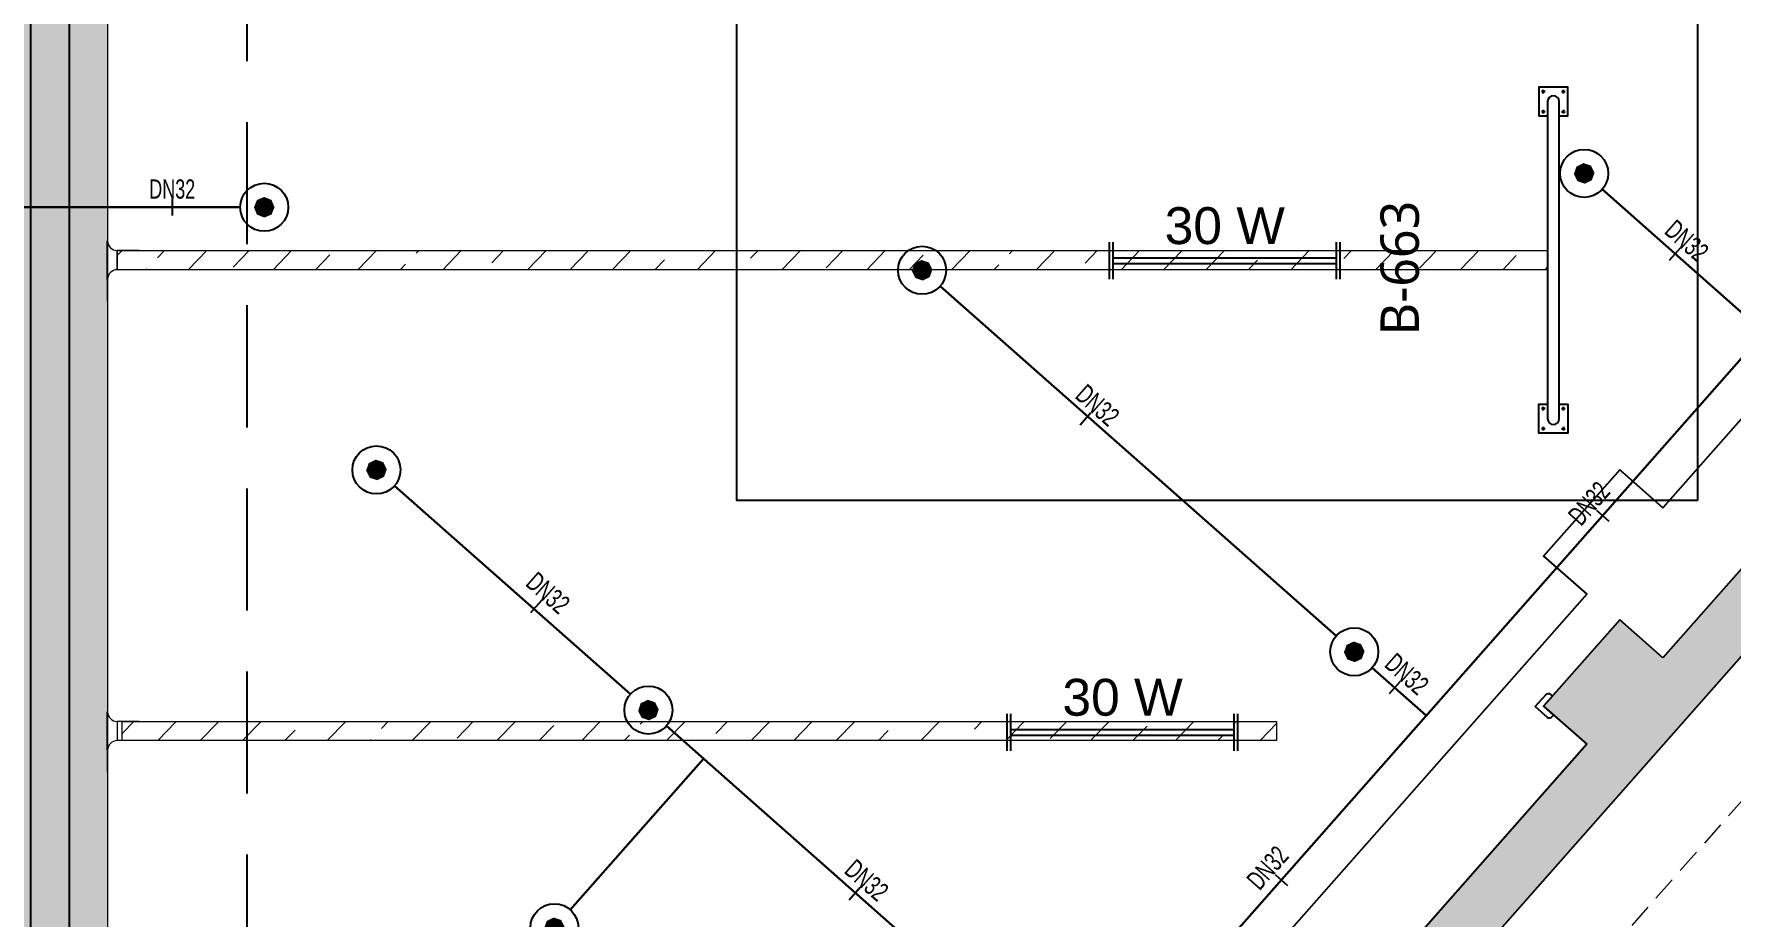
# Model space of a CAD drawing. Header units: millimetres. Extents: x -379292 to 1221486, y 92049 to 447512.
# Drawn here: x -114963 to -106130, y 155851 to 160445 of the extents above; entities that cross this region are included whole.
import ezdxf
from ezdxf.enums import TextEntityAlignment as Align
from ezdxf.lldxf.tags import DXFTag

# ---------------------------------------------------------------- set-up
doc = ezdxf.new("R2010")
doc.units = ezdxf.units.MM
doc.linetypes.add('HIDDEN', pattern=[9.525, 6.35, -3.175])
for name, color, linetype in [('-M-YNGN-BORUID', 7, 'Continuous'), ('-M-YNGN-BORUUZUN', 7, 'Continuous'), ('-M-YNGN-BORUYUK', 7, 'Continuous'), ('-M-YNGN-SPR-YUK', 7, 'Continuous'), ('-M-YNGN-ZON6-CAP-', 7, 'Continuous'), ('-M-YNGN-ZON6-SPR-', 7, 'Continuous'), ('05_HATCH CONCRETE', 141, 'Continuous'), ('05_HATCH SOLID-2', 253, 'Continuous'), ('05_SYMBOL', 2, 'Continuous'), ('08_LAMP', 4, 'Continuous'), ('202-A-Y-MahalAd', 141, 'Continuous'), ('AIRONN ZONLAMA', 4, 'Continuous'), ('E_CT_ZA', 6, 'Continuous')]:
    doc.layers.add(name, color=color, linetype=linetype)
doc.layers.add('-M-YNGN-SPR-CAPCIZGI', color=188, linetype='Continuous', plot=False)
for name, color, linetype, lineweight in [('-M-YNGN-ZON6', 2, 'SP', 30), ('06_FORMWORK HIDDEN', 252, 'HIDDEN2', 0), ('E_CT_AYDINLATMA', 3, 'Continuous', 9), ('E_CT_KA', 4, 'Continuous', 9)]:
    doc.layers.add(name, color=color, linetype=linetype, lineweight=lineweight)
doc.styles.add('CIZGI', font='tahoma.ttf', dxfattribs={"width": 0.8, "oblique": 20})
doc.styles.add('HCAD', font='HCAD.SHX', dxfattribs={"width": 0.8, "height": 0.2})
doc.styles.add('PIPESIZE', font='hcad.shx', dxfattribs={"width": 0.8})
doc.styles.add('SPR-NOT', font='romans.shx')
doc.styles.get("Standard").update_dxf_attribs({"font": 'segoeuil.ttf'})
doc.styles.add('YAZI-2', font='arial.ttf', dxfattribs={"height": 2})
tags = doc.linetypes.add('HIDDEN2', pattern=[0.1875, 0.125, -0.0625]).pattern_tags.tags
tags[6:7] = [DXFTag(74, 4), DXFTag(75, 0), DXFTag(340, '0'), DXFTag(46, 0.0), DXFTag(50, 0.0), DXFTag(44, 0.0), DXFTag(45, 0.0)]
tags[4:5] = [DXFTag(74, 4), DXFTag(75, 0), DXFTag(340, '0'), DXFTag(46, 0.0), DXFTag(50, 0.0), DXFTag(44, 0.0), DXFTag(45, 0.0)]
doc.linetypes.add('SP', pattern='A,2,-0.1,["SP",CIZGI,S=0.14,R=0.2,X=0,Y=-0.07],-0.255', length=2.355)

# ---------------------------------------------------------------- blocks, each defined once
blk = doc.blocks.new('202_Vida')
at = {"color": 0, "linetype": 'ByBlock', "ltscale": 0.2}
for points in [[(0.96, 0), (-0.96, 0)], [(0, 0.96), (0, -0.96)]]:
    blk.add_lwpolyline(points, dxfattribs=at)
at = {"color": 0, "linetype": 'ByBlock'}
for radius in [0.42, 0.23, 0.155]:
    blk.add_circle((0, 0), radius, dxfattribs=at)
blk = doc.blocks.new('202_Stoper')
at = {"color": 0, "linetype": 'ByBlock'}
for points in [[(-750, -30), (-750, -75), (-900, -75), (-900, 75), (-750, 75), (-750, 30)], [(750, -30), (750, -75), (900, -75), (900, 75), (750, 75), (750, 30)]]:
    blk.add_lwpolyline(points, dxfattribs=at)
blk.add_lwpolyline([(825, -30, 1), (825, 30), (-825, 30, 1), (-825, -30)], format="xyb", close=True, dxfattribs=at)
at = {"color": 0, "linetype": 'ByBlock', "yscale": 10, "zscale": 10, "rotation": 180}
for p, xscale in [((-877, 53), -10), ((-772, 53), 10), ((772, 53), -10), ((877, 53), 10)]:
    blk.add_blockref('202_Vida', p, dxfattribs=dict(at, xscale=xscale))
at = {"color": 0, "linetype": 'ByBlock', "yscale": 10, "zscale": 10}
for p, xscale in [((-877, -52), 10), ((-772, -52), -10), ((772, -52), 10), ((877, -52), -10)]:
    blk.add_blockref('202_Vida', p, dxfattribs=dict(at, xscale=xscale))
blk = doc.blocks.new('202_Mahalblok')
at = {"color": 0, "linetype": 'ByBlock', "flags": 128}
blk.add_lwpolyline([(0, 0), (0, 5000), (2500, 5000), (2500, 0)], close=True, dxfattribs=at)
at = {"color": 252}
blk.add_blockref('202_Stoper', (1250, 750), dxfattribs=at)
at = {"color": 0, "linetype": 'ByBlock', "ltscale": 25}
blk.add_attdef('MAHALNO', text='', height=200, dxfattribs=at).set_placement((1208.7, 1390), align=Align.BOTTOM_CENTER)
blk = doc.blocks.new('bariyer')
at = {"color": 8, "ltscale": 25}
blk.add_lwpolyline([(0, -70), (15, -70, 0.414214), (30, -55), (30, 30), (-55, 30, 0.414214), (-70, 15), (-70, 0), (0, 0)], format="xyb", close=True, dxfattribs=at)
blk = doc.blocks.new('OtoParkBodrumKatMimari')
at = {"layer": '05_HATCH CONCRETE'}
h = blk.add_hatch(dxfattribs=at)
h.set_pattern_fill('ANSI33', color=8, scale=15, angle=180, style=0)
h.set_pattern_definition([(225, (905000, -3e-07), (67.351921, -67.351921), []), (225, (904932.65, -3e-07), (67.351921, -67.351921), [47.625, -23.8125])])
h.paths.add_polyline_path([(142600, 59700), (142799.9, 59700), (139870.2, 56380.9), (139645.3, 56579.4), (139248.3, 56129.6), (139473.2, 55931.1), (135668.1, 51620.2), (135443.2, 51818.7), (134847.6, 51144), (135072.5, 50945.4), (131505.7, 46904.4), (131280.8, 47103), (130883.7, 46653.1), (131108.6, 46454.6), (127899.1, 42818.4), (127674.2, 43017), (127277.1, 42567.1), (127502.1, 42368.6), (124481.2, 38946.1), (124256.2, 39144.7), (123859.2, 38694.8), (124084.1, 38496.3), (120848.1, 34830.2), (120623.2, 35028.7), (120027.6, 34353.9), (120252.6, 34155.4), (117433.5, 30961.6), (117208.6, 31160.1), (116811.5, 30710.3), (117036.4, 30511.8), (113992.4, 27063), (113767.5, 27261.6), (113370.4, 26811.7), (113595.3, 26613.2), (110385.8, 22977), (110160.9, 23175.6), (109763.9, 22725.7), (109988.8, 22527.2), (106785.9, 18898.6), (106561, 19097.1), (105965.4, 18422.3), (106190.3, 18223.8), (103361.3, 15018.7), (103136.4, 15217.3), (102739.4, 14767.4), (102964.3, 14568.9), (99776.9, 10957.9), (99552, 11156.4), (99155, 10706.6), (99379.9, 10508), (96302.7, 7021.8), (96077.8, 7220.4), (95614.6, 6695.6), (95839.5, 6497), (93887.3, 4285.3), (93662.4, 4483.9), (93265.4, 4034), (93490.3, 3835.5), (90240.2, 153.3), (90240.2, 300), (89640.2, 300), (89640.2, 0), (88400, 0), (88400, 300), (87800, 300), (87800, 0), (80000, 0), (80000, 300), (79400, 300), (79400, 0), (71600, 0), (71600, 300), (71000, 300), (71000, -300), (90240.2, -300), (143200, 59700), (143200, 67400), (142600, 67400), (142600, 66800), (142900, 66800), (142900, 64150), (142600, 64150), (142600, 63550), (142900, 63550), (142900, 60300), (142600, 60300)])
at = {"color": 5}
blk.add_lwpolyline([(90240.2, -300), (143200, 59700), (143200, 67400), (142600, 67400), (142600, 66800), (142900, 66800), (142900, 64150), (142600, 64150), (142600, 63550), (142900, 63550), (142900, 60300), (142600, 60300), (142600, 59700), (142799.9, 59700), (139870.2, 56380.9), (139645.3, 56579.4), (139248.3, 56129.6), (139473.2, 55931.1), (135668.1, 51620.2)], dxfattribs=at)
at = {"layer": '05_HATCH SOLID-2', "color": 251, "ltscale": 25}
blk.add_lwpolyline([(150500, -8770), (150500, 187430), (4700, 187430), (4700, 177600), (135600, 177600), (135600, 144600), (143200, 144600), (143200, 59700), (90240.2, -300), (70300, -300), (63119.3, 5880.5)], dxfattribs=at)
at = {"layer": '05_SYMBOL', "color": 252, "linetype": 'HIDDEN', "ltscale": 100}
blk.add_lwpolyline([(132500, 166800), (132500, 53048)], dxfattribs=at)
at = {"layer": '06_FORMWORK HIDDEN', "linetype": 'HIDDEN', "ltscale": 20}
blk.add_line((143700, 59510.9), (90465.8, -800), dxfattribs=at)
at = {"layer": '05_SYMBOL', "color": 8, "xscale": -1, "rotation": 48.56632529242532}
blk.add_blockref('bariyer', (139248.3, 56129.6), dxfattribs=at)
at = {"layer": '202-A-Y-MahalAd', "color": 8, "ltscale": 25, "rotation": 90}
blk.add_blockref('202_Mahalblok', (140050, 57200), dxfattribs=at).add_auto_attribs({'MAHALNO': 'B-663'})
blk = doc.blocks.new('SP-C-UP-12')
at = {"ltscale": 10}
blk.add_line((0, 0), (0, 0), dxfattribs=at)
at = {"color": 1, "linetype": 'Continuous'}
blk.add_circle((0, 0), 12.5, dxfattribs=at)
at = {"ltscale": 10}
for points in [[(-5.37, 0), (-3.8, 3.8), (-3.8, -3.8), (0, 5.37)], [(-3.8, -3.8), (0, 5.37), (0, -5.37), (3.8, 3.8)], [(0, -5.37), (3.8, 3.8), (3.8, -3.8), (5.37, 0)]]:
    blk.add_solid(points, dxfattribs=at)
at = {"layer": '-M-YNGN-SPR-YUK', "style": 'SPR-NOT', "width": 0.5, "flags": 9}
for tag, p in [('YUK', (0, 17.77)), ('CAP', (0, 14.42)), ('TIP', (0.2, 10.78))]:
    blk.add_attdef(tag, text='', height=2.5, dxfattribs=at).set_placement(p, align=Align.MIDDLE_CENTER)
blk = doc.blocks.new('SPRKL100')
at = {"layer": '-M-YNGN-SPR-CAPCIZGI'}
blk.add_line((0, 0.431), (0, -0.431), dxfattribs=at)
at = {"layer": '-M-YNGN-BORUID', "color": 0, "style": 'HCAD', "width": 0.8, "flags": 1}
blk.add_attdef('DIC', text='', height=0.4, dxfattribs=at).set_placement((0, -1.693), align=Align.CENTER)
at = {"layer": '-M-YNGN-BORUUZUN', "color": 0, "style": 'HCAD', "width": 0.7}
blk.add_attdef('BOY', text='', height=0.8, dxfattribs=at).set_placement((0, -1.08), align=Align.CENTER)
at = {"layer": '-M-YNGN-BORUYUK', "color": 6, "style": 'PIPESIZE', "width": 0.8}
blk.add_attdef('YUK', text='', height=0.5, dxfattribs=at).set_placement((0, 1.866), align=Align.CENTER)
at = {"color": 0, "style": 'PIPESIZE', "width": 0.7}
blk.add_attdef('CAP', text='', height=1, dxfattribs=at).set_placement((0, 0.45), align=Align.CENTER)
blk = doc.blocks.new('A$C69E8D8A3')
at = {"layer": '-M-YNGN-ZON6', "ltscale": 500}
for p, q in [((4953.74, 5671.79), (4869.38, 5746.25)), ((4160.5, 5736.88), (3935.5, 5736.88)), ((4730.95, 5513.87), (4524.78, 5695.85)), ((239.56, 330.93), (4953.74, 5671.79)), ((4363.58, 5483.57), (4240.77, 5591.97)), ((4777.81, 5472.51), (4749.7, 5497.33)), ((4555.04, 5314.57), (4382.33, 5467.02)), ((4332.29, 5371.41), (4401.64, 5449.98))]:
    blk.add_line(p, q, dxfattribs=at)
at = {"layer": '-M-YNGN-ZON6-CAP-'}
ref = blk.add_blockref('SPRKL100', (4125.11, 5736.88), dxfattribs=dict(at, xscale=10, yscale=10, zscale=10))
ref.add_attrib('CAP', 'DN32', dxfattribs={"layer": '0', "color": 0, "height": 10, "style": 'PIPESIZE', "width": 0.7}).set_placement((4125.11, 5741.38), align=Align.CENTER)
ref = blk.add_blockref('SPRKL100', (4907.14, 5712.37), dxfattribs=dict(at, xscale=10, yscale=10, zscale=10, rotation=318.5663252255652))
ref.add_attrib('CAP', 'DN32', dxfattribs={"layer": '0', "color": 0, "height": 10, "rotation": 318.56633, "style": 'PIPESIZE', "width": 0.7}).set_placement((4910.12, 5715.74), align=Align.CENTER)
ref = blk.add_blockref('SPRKL100', (4600.45, 5626.77), dxfattribs=dict(at, xscale=10, yscale=10, zscale=10, rotation=318.5663252255652))
ref.add_attrib('CAP', 'DN32', dxfattribs={"layer": '0', "color": 0, "height": 10, "rotation": 318.56633, "style": 'PIPESIZE', "width": 0.7}).set_placement((4603.43, 5630.15), align=Align.CENTER)
ref = blk.add_blockref('SPRKL100', (4869.64, 5576.51), dxfattribs=dict(at, xscale=10, yscale=10, zscale=10, rotation=48.56632522556519))
ref.add_attrib('CAP', 'DN32', dxfattribs={"layer": '0', "color": 0, "height": 10, "rotation": 48.56633, "style": 'PIPESIZE', "width": 0.7}).set_placement((4866.26, 5579.48), align=Align.CENTER)
ref = blk.add_blockref('SPRKL100', (4314.43, 5529.14), dxfattribs=dict(at, xscale=10, yscale=10, zscale=10, rotation=318.5663252255652))
ref.add_attrib('CAP', 'DN32', dxfattribs={"layer": '0', "color": 0, "height": 10, "rotation": 318.56633, "style": 'PIPESIZE', "width": 0.7}).set_placement((4317.41, 5532.51), align=Align.CENTER)
ref = blk.add_blockref('SPRKL100', (4761.45, 5486.95), dxfattribs=dict(at, xscale=10, yscale=10, zscale=10, rotation=318.5663252255652))
ref.add_attrib('CAP', 'DN32', dxfattribs={"layer": '0', "color": 0, "height": 10, "rotation": 318.56633, "style": 'PIPESIZE', "width": 0.7}).set_placement((4764.43, 5490.33), align=Align.CENTER)
ref = blk.add_blockref('SPRKL100', (4480.29, 5379.68), dxfattribs=dict(at, xscale=10, yscale=10, zscale=10, rotation=318.5663252255652))
ref.add_attrib('CAP', 'DN32', dxfattribs={"layer": '0', "color": 0, "height": 10, "rotation": 318.56633, "style": 'PIPESIZE', "width": 0.7}).set_placement((4483.26, 5383.05), align=Align.CENTER)
ref = blk.add_blockref('SPRKL100', (4702.33, 5386.95), dxfattribs=dict(at, xscale=10, yscale=10, zscale=10, rotation=48.56632522556519))
ref.add_attrib('CAP', 'DN32', dxfattribs={"layer": '0', "color": 0, "height": 10, "rotation": 48.56633, "style": 'PIPESIZE', "width": 0.7}).set_placement((4698.96, 5389.93), align=Align.CENTER)
at = {"layer": '-M-YNGN-ZON6-SPR-'}
for p, rotation in [((4860.01, 5754.52), 138.5663252255651), ((4173, 5736.88), 180), ((4515.41, 5704.12), 138.5663252255651), ((4231.4, 5600.24), 138.5663252255651), ((4740.33, 5505.6), 138.5663252255651), ((4372.96, 5475.3), 138.5663252255651), ((4324.01, 5362.03), 138.5663252255651)]:
    blk.add_blockref('SP-C-UP-12', p, dxfattribs=dict(at, rotation=rotation))
blk = doc.blocks.new('*U673')
h = blk.add_hatch()
h.set_pattern_fill('ANSI33', color=0, scale=50, angle=1, style=0)
h.paths.add_polyline_path([(-115493.9, 200), (1092.8, 200), (1092.8, 0), (-115493.9, 0)])
at = {"color": 0}
blk.add_lwpolyline([(-115493.9, 200), (1092.8, 200), (1092.8, 0), (-115493.9, 0)], close=True, dxfattribs=at)
at = {"ltscale": 25, "flags": 1}
for tag, p in [('YUKSEKLIK', (-228.6, -148.7)), ('KALINLIK', (-228.6, -213.3))]:
    blk.add_attdef(tag, p, '', height=50, dxfattribs=at)
blk = doc.blocks.new('*U690')
h = blk.add_hatch()
h.set_pattern_fill('ANSI33', color=0, scale=50, angle=1, style=0)
h.paths.add_polyline_path([(-6023.4, 100), (-14.3, 100), (-14.3, 0), (-6023.4, 0)])
at = {"color": 0}
blk.add_lwpolyline([(-6023.4, 100), (-14.3, 100), (-14.3, 0), (-6023.4, 0)], close=True, dxfattribs=at)
at = {"ltscale": 25, "flags": 1}
for tag, p in [('YUKSEKLIK', (-228.6, -148.7)), ('KALINLIK', (-228.6, -213.3))]:
    blk.add_attdef(tag, p, '', height=50, dxfattribs=at)
blk = doc.blocks.new('*U691')
h = blk.add_hatch()
h.set_pattern_fill('ANSI33', color=0, scale=50, angle=1, style=0)
h.paths.add_polyline_path([(-7434.3, 100), (10.7, 100), (10.7, 0), (-7434.3, 0)])
at = {"color": 0}
blk.add_lwpolyline([(-7434.3, 100), (10.7, 100), (10.7, 0), (-7434.3, 0)], close=True, dxfattribs=at)
at = {"ltscale": 25, "flags": 1}
for tag, p in [('YUKSEKLIK', (-228.6, -148.7)), ('KALINLIK', (-228.6, -213.3))]:
    blk.add_attdef(tag, p, '', height=50, dxfattribs=at)
blk = doc.blocks.new('*U720')
h = blk.add_hatch()
h.set_pattern_fill('ANSI33', color=0, scale=50, angle=1, style=0)
h.paths.add_polyline_path([(-71173.4, 600), (45488.7, 600), (45488.7, 0), (-71173.4, 0)])
at = {"color": 0}
blk.add_lwpolyline([(-71173.4, 600), (45488.7, 600), (45488.7, 0), (-71173.4, 0)], close=True, dxfattribs=at)
at = {"ltscale": 25, "flags": 1}
for tag, p in [('YUKSEKLIK', (-228.6, -148.7)), ('KALINLIK', (-228.6, -213.3))]:
    blk.add_attdef(tag, p, '', height=50, dxfattribs=at)
blk = doc.blocks.new('*U257')
at = {"color": 0}
for p, q in [((-164, 164), (-50, 164)), ((-50, 164), (-50, 167)), ((-50, 167), (150, 167)), ((0, 0), (0, 114)), ((100, 114), (0, 114)), ((100, 0), (100, 114)), ((150, 167), (150, 164)), ((264, 164), (150, 164))]:
    blk.add_line(p, q, dxfattribs=at)
for centre, start, end in [((-50, 114), 0, 90), ((150, 114), 90, 180)]:
    blk.add_arc(centre, 50, start, end, dxfattribs=at)
blk = doc.blocks.new('*U258')
at = {"color": 0}
for p, q in [((-164, 164), (-50, 164)), ((-50, 164), (-50, 167)), ((-50, 167), (150, 167)), ((0, 0), (0, 114)), ((100, 114), (0, 114)), ((100, 0), (100, 114)), ((150, 167), (150, 164)), ((264, 164), (150, 164))]:
    blk.add_line(p, q, dxfattribs=at)
for centre, start, end in [((-50, 114), 0, 90), ((150, 114), 90, 180)]:
    blk.add_arc(centre, 50, start, end, dxfattribs=at)
blk = doc.blocks.new('40 W SIVA ÜSTÜ ETANJ LED 50')
at = {"layer": '08_LAMP'}
for p, q in [((-625, -100), (-625, 100)), ((-605, -100), (-605, 100)), ((605, -100), (605, 100)), ((625, -100), (625, 100)), ((-605, 15), (605, 15)), ((-605, -15), (605, -15))]:
    blk.add_line(p, q, dxfattribs=at)
at = {"layer": '08_LAMP', "color": 2, "style": 'YAZI-2'}
blk.add_text('30 W', height=200, dxfattribs=at).set_placement((0, 90), align=Align.CENTER)

msp = doc.modelspace()

# ---------------------------------------------------------------- block references
at = {"color": 8}
msp.add_blockref('OtoParkBodrumKatMimari', (-246354.8, 100818.8), dxfattribs=at)

# ---------------------------------------------------------------- next in the draw order: linework, layer by layer
at = {"layer": 'AIRONN ZONLAMA', "color": 1, "ltscale": 25}
msp.add_lwpolyline([(-111304.6, 202285.7), (-111304.6, 185099.1), (-103654.6, 185099.1), (-103454.6, 169699.1), (-103754.6, 169699.1), (-103754.6, 169599.1), (-110754.6, 169599.1), (-110754.6, 169699.1), (-111354.6, 169699.1), (-111354.6, 165149.1), (-111304.6, 165149.1), (-111304.6, 161899.1), (-111504.6, 161899.1), (-111504.6, 161299.1), (-103754.6, 161349.1), (-103754.6, 161299.1), (-103554.8, 161299.1), (-106484.4, 157980), (-106709.3, 158178.5), (-107106.4, 157728.7), (-106881.4, 157530.2), (-110686.5, 153219.3)], dxfattribs=at)

# ---------------------------------------------------------------- next in the draw order: block references
at = {"layer": '-M-YNGN-ZON6', "ltscale": 25, "xscale": 10, "yscale": 10, "zscale": 10}
msp.add_blockref('A$C69E8D8A3', (-155494.7, 102175), dxfattribs=at)
at = {"layer": '08_LAMP', "xscale": 0.96, "yscale": 0.96, "zscale": 0.96}
for p in [(-108765.1, 159265.8), (-109297.2, 156812.1)]:
    msp.add_blockref('40 W SIVA ÜSTÜ ETANJ LED 50', p, dxfattribs=at)
at = {"layer": 'E_CT_AYDINLATMA', "color": 2, "rotation": 90}
for name, p in [('*U257', (-114415.8, 159218.8)), ('*U258', (-114415.8, 156768.8))]:
    msp.add_blockref(name, p, dxfattribs=at)
at = {"layer": 'E_CT_AYDINLATMA', "rotation": 180}
for name, p in [('*U691', (-114519.1, 159318.8)), ('*U690', (-114519.1, 156868.8))]:
    msp.add_blockref(name, p, dxfattribs=at)
at = {"layer": 'E_CT_KA', "color": 6, "rotation": 270}
msp.add_blockref('*U720', (-115179.8, 198889.2), dxfattribs=at)
at = {"layer": 'E_CT_ZA', "color": 30, "rotation": 90}
msp.add_blockref('*U673', (-114779.8, 268969.8), dxfattribs=at)

doc.saveas('drawing.dxf')
